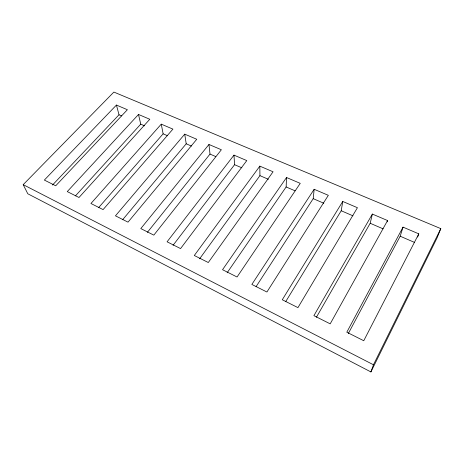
<?xml version="1.0" encoding="UTF-8"?>
<svg xmlns="http://www.w3.org/2000/svg" width="464" height="464" viewBox="0 0 464 464"><rect width="100%" height="100%" fill="white"/><g stroke="black" fill="none" stroke-linecap="round" stroke-linejoin="round"><path stroke-width="0.7" d="M227.14 272.774L286.137 186.963L286.537 177.515L300.237 183.35L237.058 277.002L222.54 269.7L286.537 177.515M256.082 286.642L313.212 198.656L314.169 189.283L328.338 195.321L266.916 292.018L251.848 284.438L314.169 189.283M285.691 301.658L341.22 210.755L342.757 201.463L357.431 207.71L297.94 307.626L282.28 299.75L342.757 201.463M316.407 317.277L370.197 223.265L372.366 214.072L387.562 220.545L387.208 221.85M348.336 333.512L400.194 236.222L403.036 227.14L418.789 233.85L417.652 237.075M370.904 371.931L373.462 364.779L440.8 228.624L113.871 92.069L23.2 184.649L27.782 193.761L370.904 371.931L437.158 237.73L440.8 228.624M418.789 233.85L363.759 340.733L346.811 332.207L403.036 227.14M387.562 220.545L330.194 323.849L313.908 315.659L372.366 214.072M199.613 258.808L259.933 175.647L259.828 166.135L273.07 171.779L208.295 262.531L194.306 255.496L259.828 166.135M173.049 245.328L234.569 164.691L233.984 155.127L246.796 160.59L180.566 248.588L167.081 241.802L233.984 155.127M147.378 232.348L210.006 154.083L208.968 144.472L221.374 149.756L153.828 235.132L140.807 228.584L208.968 144.472M122.595 219.768L186.203 143.799L184.742 134.154L196.759 139.27L128.018 222.152L115.449 215.83L184.742 134.154M98.612 207.64L163.125 133.829L161.263 124.155L172.91 129.114L103.089 209.612L90.944 203.505L161.263 124.155M75.446 195.878L140.737 124.161L138.51 114.463L67.263 191.591L79.002 197.496L149.797 119.271L138.51 114.463M52.496 185.049L119.016 114.782L116.435 105.061L44.358 180.073L55.715 185.786L127.385 109.724L116.435 105.061M119.016 114.782L121.551 115.878M140.737 124.161L144.658 125.854M163.125 133.829L167.579 135.755M186.203 143.799L191.452 146.067M210.006 154.083L215.777 156.577M234.569 164.691L241.854 167.835M259.933 175.647L268.378 179.295M286.137 186.963L295.087 190.826M313.212 198.656L323.791 203.226M341.22 210.755L352.971 215.83M370.197 223.265L383.125 228.851M400.194 236.222L414.311 242.324M23.2 184.649L373.462 364.779"/></g></svg>
